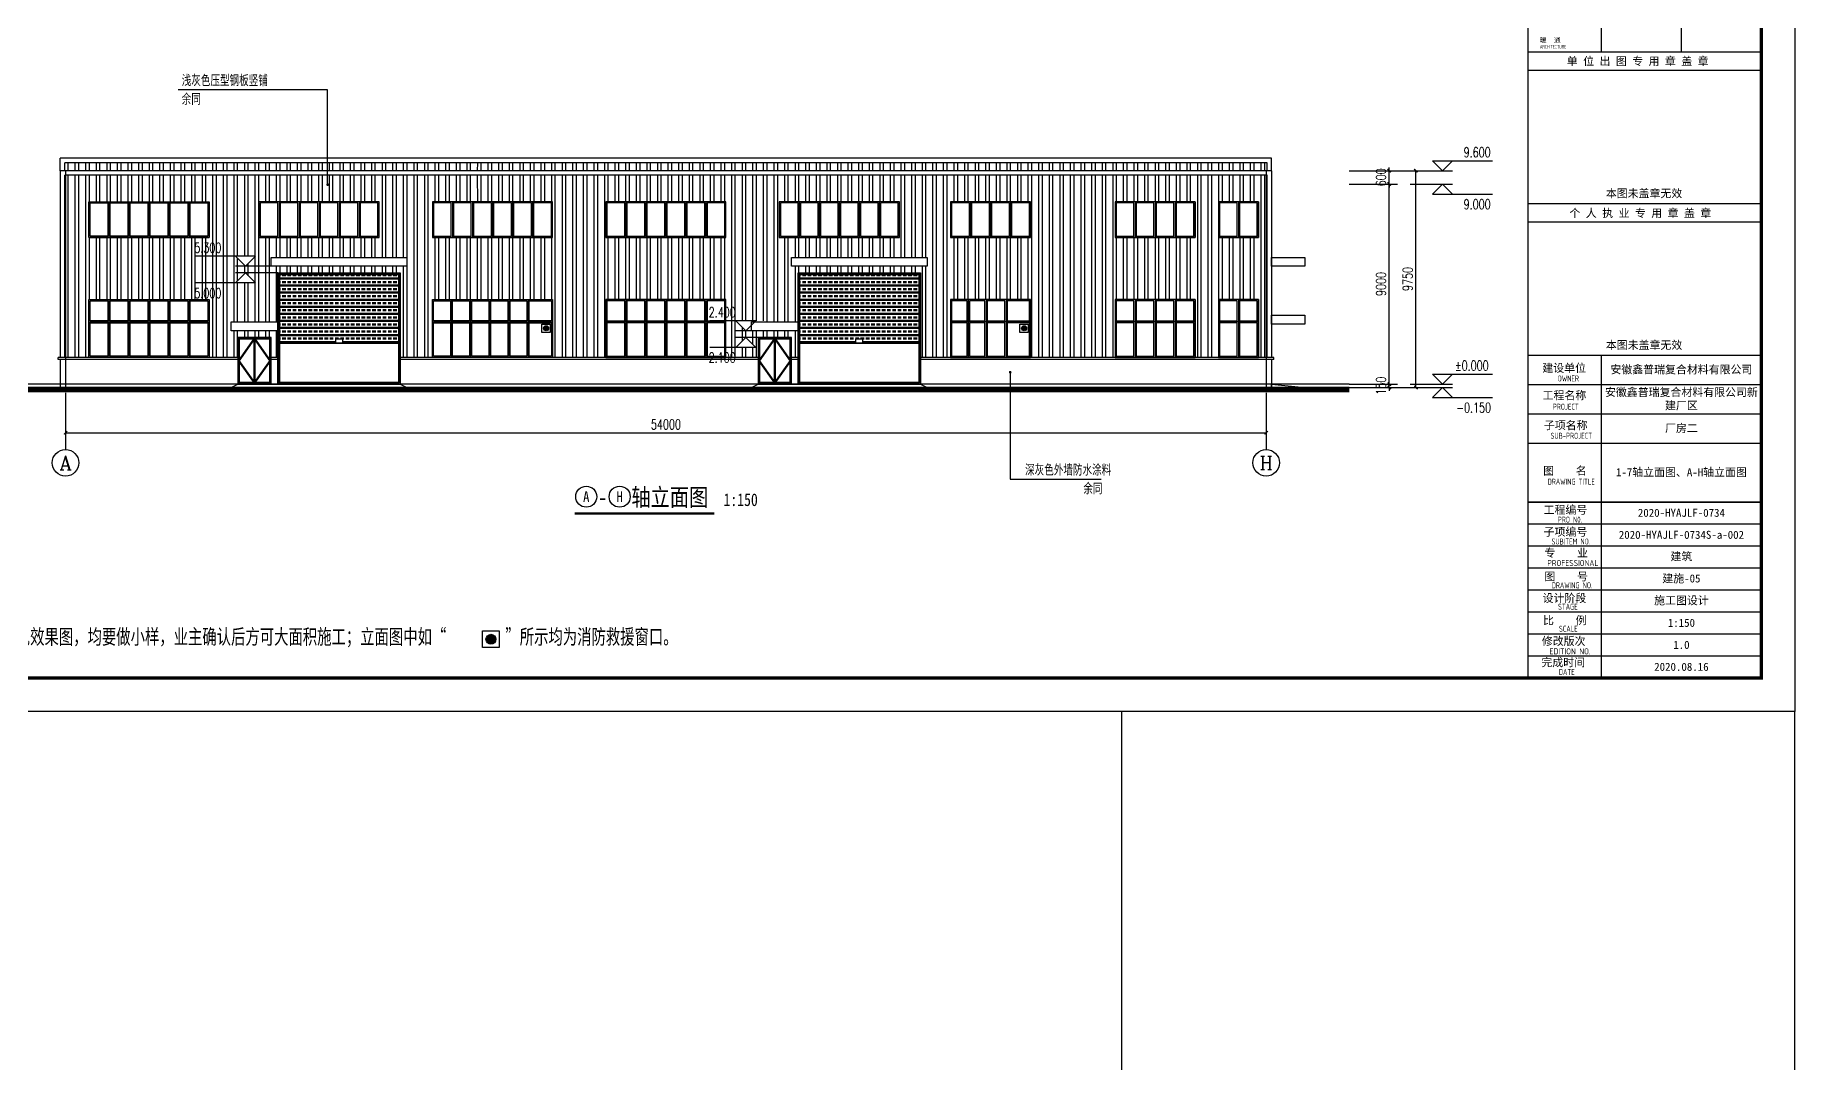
# Model space of a CAD drawing. Header units: millimetres. Extents: x 4455189 to 4808172, y 18512388 to 19204582.
# Drawn here: x 4707833 to 4786974, y 18627088 to 18673321 of the extents above; entities that cross this region are included whole.
import ezdxf
from ezdxf.enums import TextEntityAlignment as Align

# ---------------------------------------------------------------- set-up
doc = ezdxf.new("R2010")
doc.units = ezdxf.units.MM
doc.header["$LTSCALE"] = 1000
doc.header["$MEASUREMENT"] = 0
doc.layers.get('Defpoints').update_dxf_attribs({"color": 1})
doc.layers.add('0 - 已设计道路边线', color=150, linetype='Continuous', lineweight=50)
for name, color, linetype in [('0 - 立面线', 7, 'Continuous'), ('0 - 转弯半径', 10, 'Continuous'), ('AXIS_TEXT', 7, 'Continuous'), ('AXIS_外部', 171, 'Continuous'), ('DIM_LEAD', 145, 'Continuous'), ('DIM_SYMB', 165, 'Continuous'), ('PUB_DIM', 161, 'Continuous'), ('PUB_TEXT', 7, 'Continuous'), ('PUB_TITLE', 4, 'Continuous'), ('TK', 4, 'Continuous'), ('WINDOW', 140, 'Continuous'), ('校对', 1, 'Continuous')]:
    doc.layers.add(name, color=color, linetype=linetype)
doc.styles.add('_TCH_AXIS', font='COMPLEX', dxfattribs={"bigfont": 'GBCBIG'})
doc.styles.add('_TCH_DIM', font='SIMPLEX', dxfattribs={"bigfont": 'GBCBIG'})
doc.styles.add('_TCH_DIM_T3', font='SIMPLEX', dxfattribs={"width": 0.705882, "bigfont": 'GBCBIG'})
doc.styles.add('COMPLEX', font='COMPLEX')
doc.styles.add('HT', font='simhei.ttf', dxfattribs={"width": 0.7})
doc.styles.add('TSSD_REIN', font='tssdeng.shx', dxfattribs={"width": 0.7, "bigfont": 'tssdchn.shx'})
doc.styles.add('YAYA', font='', dxfattribs={"width": 0.8, "height": 1})
doc.styles.add('图签宋体', font='', dxfattribs={"height": 300})
doc.styles.get('YAYA').set_extended_font_data('SimSun')
doc.styles.get('图签宋体').set_extended_font_data('NSimSun')
doc.dimstyles.new('_TCH_ARCH&&150', dxfattribs={"dimtxt": 446.25, "dimasz": 150, "dimexe": 375, "dimexo": 450, "dimgap": 150, "dimtad": 1, "dimdec": 0, "dimzin": 0, "dimdsep": 46, "dimtxsty": '_TCH_DIM_T3', "dimblk": 'ARCHTICK', "dimcen": 0.09, "dimclrt": 7, "dimazin": 2, "dimtfac": 1, "dimtdec": 0, "dimtix": 1, "dimtmove": 2, "dimatfit": 3, "dimfxl": 0, "dimtolj": 1, "dimtzin": 0, "dimarcsym": 0})
pattern_1 = [(90, (0, 0), (-476.25, 3e-14), []), (90, (158.75, 158.75), (-476.25, 3e-14), [])]

# ---------------------------------------------------------------- blocks, each defined once
blk = doc.blocks.new('A$C474D48D3')
h = blk.add_hatch(color=1)
edge = h.paths.add_edge_path()
edge.add_arc((-125, -125), 75, 0, 360)
blk.add_lwpolyline([(-250, 0), (0, 0), (0, -250), (-250, -250)], close=True)
blk.add_circle((-125, -125), 75)
blk = doc.blocks.new('GeYuanFrame_02684325', base_point=(18.76, 4.34))
at = {"layer": 'PUB_TITLE'}
for points in [[(554.76, 202.14), (554.76, 229.64)], [(578.76, 202.14), (578.76, 229.64)], [(554.76, 14.34), (554.76, 111.14)]]:
    blk.add_lwpolyline(points, dxfattribs=at)
at = {"layer": 'TK'}
for p, q in [((532.76, 102.34), (602.76, 102.34)), ((532.76, 93.54), (602.76, 93.54)), ((532.76, 84.74), (554.76, 84.74)), ((532.76, 84.74), (602.76, 84.74)), ((532.76, 67.18), (602.76, 67.18)), ((532.76, 67.14), (602.76, 67.14)), ((532.76, 60.58), (602.76, 60.58)), ((532.76, 53.98), (602.76, 53.98)), ((532.76, 47.38), (602.76, 47.38)), ((532.76, 40.78), (602.76, 40.78)), ((532.76, 34.18), (602.76, 34.18)), ((532.76, 27.58), (602.76, 27.58)), ((532.76, 20.98), (602.76, 20.98)), ((532.76, 14.34), (602.76, 14.34))]:
    blk.add_line(p, q, dxfattribs=at)
for points in [[(18.76, 424.34), (612.76, 424.34), (612.76, 4.34), (18.76, 4.34), (18.76, 424.34)], [(532.76, 202.14), (602.76, 202.14)], [(532.76, 196.64), (602.76, 196.64)], [(532.76, 151.14), (602.76, 151.14)]]:
    blk.add_lwpolyline(points, dxfattribs=at)
at = {"layer": 'TK', "const_width": 1}
blk.add_lwpolyline([(602.76, 414.34), (43.76, 414.34), (43.76, 14.34), (602.76, 14.34)], close=True, dxfattribs=at)
at = {"layer": 'TK'}
for points, const_width in [([(532.76, 414.34), (532.76, 14.34)], 0.4), ([(532.76, 202.14), (602.76, 202.14)], 0.35), ([(532.76, 156.64), (602.76, 156.64)], 0.35), ([(532.76, 111.14), (602.76, 111.14)], 0.35), ([(532.76, 67.18), (602.76, 67.18)], 0.35)]:
    blk.add_lwpolyline(points, dxfattribs=dict(at, const_width=const_width))
at = {"layer": 'TK', "style": '图签宋体'}
for s, height, p in [('暖  通', 1.44, (536.28, 204.92)), ('单 位 出 图 专 用 章 盖 章', 2.4, (544.39, 198.16)), ('本图未盖章无效', 2.4, (556.1, 158.51)), ('个 人 执 业 专 用 章 盖 章', 2.4, (545.19, 152.58)), ('本图未盖章无效', 2.4, (556.1, 113.01)), ('建设单位', 2.4, (537.06, 106.14)), ('工程名称', 2.4, (537.14, 97.93)), ('子项名称', 2.4, (537.52, 88.95)), ('图    名', 2.4, (537.3, 75.3)), ('工程编号', 2.4, (537.44, 63.58)), ('子项编号', 2.4, (537.44, 57)), ('专    业', 2.4, (537.68, 50.69)), ('图    号', 2.4, (537.69, 43.58)), ('设计阶段', 2.4, (537.12, 37.12)), ('比    例', 2.4, (537.26, 30.44)), ('修改版次', 2.4, (536.91, 24.22)), ('完成时间', 2.4, (536.79, 17.83))]:
    blk.add_text(s, height=height, dxfattribs=at).set_placement(p)
at = {"layer": 'TK', "style": 'TSSD_REIN'}
for s, height, width, p in [('ARCHITECTURE', 1.08, 0.7, (536.32, 203.15)), ('OWNER', 1.8, 0.7, (541.65, 103.29)), ('PROJECT', 1.8, 0.7, (540.19, 94.83)), ('SUB-PROJECT', 1.8, 0.7, (539.53, 86.11)), ('DRAWING TITLE', 1.8, 0.7, (538.64, 72.34)), ('PRO N0.', 1.8, 0.7, (541.68, 60.96)), ('SUBITEM NO.', 1.8, 0.7, (539.82, 54.39)), ('PROFESSIONAL', 1.8, 0.8, (538.55, 47.95)), ('DRAWING NO.', 1.8, 0.7, (539.86, 41.26)), ('STAGE', 1.8, 0.7, (541.76, 34.84)), ('SCALE', 1.8, 0.7, (542.05, 28.23)), ('EDITION NO.', 1.8, 0.8, (539.2, 21.45)), ('DATE', 1.8, 0.7, (542, 15.26))]:
    blk.add_text(s, height=height, dxfattribs=dict(at, width=width)).set_placement(p)
at = {"layer": 'TK', "char_height": 2.4, "width": 48, "attachment_point": 5, "style": '图签宋体'}
for s, insert in [('安徽鑫普瑞复合材料有限公司', (578.76, 106.74)), ('安徽鑫普瑞复合材料有限公司新建厂区', (578.76, 97.94)), ('厂房二', (578.76, 89.14)), ('1-7轴立面图、A-H轴立面图', (578.76, 75.94)), ('2020-HYAJLF-0734', (578.76, 63.88)), ('2020-HYAJLF-0734S-a-002', (578.76, 57.28)), ('建筑', (578.76, 50.68)), ('建施-05', (578.76, 44.08)), ('施工图设计', (578.76, 37.48)), ('1:150', (578.76, 30.88)), ('1.0', (578.76, 24.28)), ('2020.08.16', (578.76, 17.69))]:
    blk.add_mtext(s, dxfattribs=dict(at, insert=insert))
blk = doc.blocks.new('_ArchTick')
at = {"color": 0, "linetype": 'ByBlock', "const_width": 0.4}
blk.add_lwpolyline([(-0.5, -0.5), (0.5, 0.5)], dxfattribs=at)
blk = doc.blocks.new('*D322')
at = {"layer": 'AXIS_外部', "color": 0, "lineweight": -2}
for p, q in [((4709199, 18657074), (4709199, 18655059)), ((4763199, 18657074), (4763199, 18655059)), ((4709199, 18655434), (4763199, 18655434))]:
    blk.add_line(p, q, dxfattribs=at)
at = {"layer": 'Defpoints', "color": 0}
for p in [(4709199, 18657524), (4763199, 18657524), (4763199, 18655434)]:
    blk.add_point(p, dxfattribs=at)
at = {"layer": 'AXIS_外部', "color": 0, "lineweight": -2, "xscale": 150, "yscale": 150, "zscale": 150, "rotation": 180}
blk.add_blockref('_ArchTick', (4709199, 18655434), dxfattribs=at)
at = {"layer": 'AXIS_外部', "color": 0, "lineweight": -2, "xscale": 150, "yscale": 150, "zscale": 150}
blk.add_blockref('_ArchTick', (4763199, 18655434), dxfattribs=at)
at = {"layer": 'AXIS_外部', "color": 7, "insert": (4736199, 18655807), "char_height": 446.2, "attachment_point": 5, "style": '_TCH_DIM_T3'}
blk.add_mtext('\\A1;54000', dxfattribs=at)
blk = doc.blocks.new('*D323')
at = {"layer": 'Defpoints', "color": 0}
for p in [(4766485, 18667224), (4769934, 18667224), (4766485, 18657474)]:
    blk.add_point(p, dxfattribs=at)
at = {"layer": 'PUB_DIM', "color": 0, "lineweight": -2}
for p, q in [((4766935, 18667224), (4770309, 18667224)), ((4769934, 18657474), (4769934, 18667224)), ((4766935, 18657474), (4770309, 18657474))]:
    blk.add_line(p, q, dxfattribs=at)
at = {"layer": 'PUB_DIM', "color": 0, "lineweight": -2, "xscale": 150, "yscale": 150, "zscale": 150}
for p, rotation in [((4769934, 18667224), 90), ((4769934, 18657474), 270)]:
    blk.add_blockref('_ArchTick', p, dxfattribs=dict(at, rotation=rotation))
at = {"layer": 'PUB_DIM', "color": 7, "insert": (4769561, 18662349), "char_height": 446.2, "attachment_point": 5, "rotation": 90, "style": '_TCH_DIM_T3'}
blk.add_mtext('\\A1;9750', dxfattribs=at)
blk = doc.blocks.new('*D324')
at = {"layer": 'Defpoints', "color": 0}
for p in [(4766485, 18657624), (4768734, 18657624), (4766485, 18657474)]:
    blk.add_point(p, dxfattribs=at)
at = {"layer": 'PUB_DIM', "color": 0, "lineweight": -2}
for p, q in [((4766935, 18657624), (4769109, 18657624)), ((4768734, 18657624), (4768734, 18657774)), ((4768734, 18657474), (4768734, 18657624)), ((4766935, 18657474), (4769109, 18657474)), ((4768734, 18657474), (4768734, 18657324))]:
    blk.add_line(p, q, dxfattribs=at)
at = {"layer": 'PUB_DIM', "color": 0, "lineweight": -2, "xscale": 150, "yscale": 150, "zscale": 150}
for p, rotation in [((4768734, 18657624), 270), ((4768734, 18657474), 90)]:
    blk.add_blockref('_ArchTick', p, dxfattribs=dict(at, rotation=rotation))
at = {"layer": 'PUB_DIM', "color": 7, "insert": (4768361, 18657549), "char_height": 446.2, "attachment_point": 5, "rotation": 90, "style": '_TCH_DIM_T3'}
blk.add_mtext('\\A1;150', dxfattribs=at)
blk = doc.blocks.new('*D325')
at = {"layer": 'Defpoints', "color": 0}
for p in [(4766485, 18666624), (4768734, 18666624), (4766485, 18657624)]:
    blk.add_point(p, dxfattribs=at)
at = {"layer": 'PUB_DIM', "color": 0, "lineweight": -2}
for p, q in [((4766935, 18666624), (4769109, 18666624)), ((4768734, 18657624), (4768734, 18666624)), ((4766935, 18657624), (4769109, 18657624))]:
    blk.add_line(p, q, dxfattribs=at)
at = {"layer": 'PUB_DIM', "color": 0, "lineweight": -2, "xscale": 150, "yscale": 150, "zscale": 150}
for p, rotation in [((4768734, 18666624), 90), ((4768734, 18657624), 270)]:
    blk.add_blockref('_ArchTick', p, dxfattribs=dict(at, rotation=rotation))
at = {"layer": 'PUB_DIM', "color": 7, "insert": (4768361, 18662124), "char_height": 446.2, "attachment_point": 5, "rotation": 90, "style": '_TCH_DIM_T3'}
blk.add_mtext('\\A1;9000', dxfattribs=at)
blk = doc.blocks.new('*D326')
at = {"layer": 'Defpoints', "color": 0}
for p in [(4766485, 18667224), (4768734, 18667224), (4766485, 18666624)]:
    blk.add_point(p, dxfattribs=at)
at = {"layer": 'PUB_DIM', "color": 0, "lineweight": -2}
for p, q in [((4766935, 18667224), (4769109, 18667224)), ((4768734, 18667224), (4768734, 18667374)), ((4768734, 18666624), (4768734, 18667224)), ((4766935, 18666624), (4769109, 18666624)), ((4768734, 18666624), (4768734, 18666474))]:
    blk.add_line(p, q, dxfattribs=at)
at = {"layer": 'PUB_DIM', "color": 0, "lineweight": -2, "xscale": 150, "yscale": 150, "zscale": 150}
for p, rotation in [((4768734, 18667224), 270), ((4768734, 18666624), 90)]:
    blk.add_blockref('_ArchTick', p, dxfattribs=dict(at, rotation=rotation))
at = {"layer": 'PUB_DIM', "color": 7, "insert": (4768361, 18666924), "char_height": 446.2, "attachment_point": 5, "rotation": 90, "style": '_TCH_DIM_T3'}
blk.add_mtext('\\A1;600', dxfattribs=at)
blk = doc.blocks.new('_AXISO')
blk.add_circle((0, 0), 0.5)
at = {"layer": 'AXIS_TEXT', "style": 'COMPLEX', "width": 1.041667}
blk.add_attdef('A', text='', height=0.56, dxfattribs=at).set_placement((-0.25, -0.28), (0.25, -0.28), align=Align.FIT)

msp = doc.modelspace()

# ---------------------------------------------------------------- hatches: boundary and pattern name
at = {"layer": '0 - 已设计道路边线', "ltscale": 0.01}
h = msp.add_hatch(dxfattribs=at)
h.set_pattern_fill('ANSI33,_O', color=256, scale=100, angle=135)
h.set_pattern_definition([(7e-15, (4959287.22, 3608109.2), (3e-14, -317.5), []), (7e-15, (4959445.97, 3608267.95), (3e-14, -317.5), [158.75, -79.375])])
h.paths.add_polyline_path([(4721649.1, 18659661.4), (4721349.1, 18659661.4), (4721349.1, 18659461.4), (4721649.1, 18659461.4)], flags=16)
h.paths.add_polyline_path([(4724199.1, 18662573.9), (4718799.1, 18662573.9), (4718799.1, 18659423.9), (4724199.1, 18659423.9)])
h = msp.add_hatch(dxfattribs=at)
h.set_pattern_fill('ANSI33,_O', color=256, scale=100, angle=135)
h.set_pattern_definition([(7e-15, (4982687.22, 3608109.2), (3e-14, -317.5), []), (7e-15, (4982845.97, 3608267.95), (3e-14, -317.5), [158.75, -79.375])])
h.paths.add_polyline_path([(4745049.1, 18659661.4), (4744749.1, 18659661.4), (4744749.1, 18659461.4), (4745049.1, 18659461.4)], flags=16)
h.paths.add_polyline_path([(4747599.1, 18662573.9), (4742199.1, 18662573.9), (4742199.1, 18659423.9), (4747599.1, 18659423.9)])
at = {"layer": '校对'}
h = msp.add_hatch(dxfattribs=at)
h.set_pattern_fill('ANSI32', color=251, scale=100, angle=45, style=0)
h.set_pattern_definition([(90, (0, 1000), (-476.25, 3e-14), []), (90, (158.75, 1158.75), (-476.25, 3e-14), [])])
h.paths.add_polyline_path([(4763239.1, 18667582.5), (4709159.1, 18667582.5), (4709159.1, 18667223.9), (4763239.1, 18667223.9)])
h = msp.add_hatch(dxfattribs=at)
h.set_pattern_fill('ANSI32', color=251, scale=100, angle=45, style=0)
h.set_pattern_definition(pattern_1)
h.paths.add_polyline_path([(4763199.1, 18667023.9), (4720986.7, 18667023.9), (4720986.7, 18666624.4, -1), (4720986.7, 18666564.4, -1), (4720986.7, 18666624.4), (4720986.7, 18667023.9), (4709199.1, 18667023.9), (4709199.1, 18658823.9), (4710251.1, 18658823.9), (4710251.1, 18661423.9), (4715651.1, 18661423.9), (4715651.1, 18658823.9), (4716949.1, 18658823.9), (4716949.1, 18659723.9), (4718449.1, 18659723.9), (4718449.1, 18658823.9), (4718749.1, 18658823.9), (4718749.1, 18660023.9), (4716649.1, 18660023.9), (4716649.1, 18660423.9), (4718749.1, 18660423.9), (4718749.1, 18662623.9), (4717287.7, 18662623.9), (4717737.7, 18662173.9), (4716837.7, 18662173.9), (4717287.7, 18662623.9), (4718749.1, 18662623.9), (4724249.1, 18662623.9), (4724249.1, 18658823.9), (4725699.1, 18658823.9), (4725699.1, 18661423.9), (4731099.1, 18661423.9), (4731099.1, 18658823.9), (4733499.1, 18658823.9), (4733499.1, 18661423.9), (4738899.1, 18661423.9), (4738899.1, 18660473.9), (4740241.3, 18660473.9), (4742149.1, 18660423.9), (4742149.1, 18662623.9), (4747649.1, 18662623.9), (4747649.1, 18658823.9), (4748999.1, 18658823.9), (4748999.1, 18661423.9), (4752599.1, 18661423.9), (4752599.1, 18658823.9), (4756399.1, 18658823.9), (4756399.1, 18661423.9), (4759999.1, 18661423.9), (4759999.1, 18658823.9), (4761049.1, 18658823.9), (4761049.1, 18661423.9), (4762849.1, 18661423.9), (4762849.1, 18658823.9), (4763199.1, 18658823.9)])
h.paths.add_polyline_path([(4756399.1, 18664223.9), (4756399.1, 18665823.9), (4759999.1, 18665823.9), (4759999.1, 18664223.9)], flags=16)
h.paths.add_polyline_path([(4752599.1, 18664223.9), (4748999.1, 18664223.9), (4748999.1, 18665823.9), (4752599.1, 18665823.9)], flags=16)
h.paths.add_polyline_path([(4761049.1, 18664223.9), (4761049.1, 18665823.9), (4762849.1, 18665823.9), (4762849.1, 18664223.9)], flags=16)
h.paths.add_polyline_path([(4747949.1, 18662923.9), (4741849.1, 18662923.9), (4741849.1, 18663323.9), (4747949.1, 18663323.9)], flags=16)
h.paths.add_polyline_path([(4746699.1, 18664223.9), (4741299.1, 18664223.9), (4741299.1, 18665823.9), (4746699.1, 18665823.9)], flags=16)
h.paths.add_polyline_path([(4738899.1, 18664223.9), (4733499.1, 18664223.9), (4733499.1, 18665823.9), (4738899.1, 18665823.9)], flags=16)
h.paths.add_polyline_path([(4731099.1, 18664223.9), (4725699.1, 18664223.9), (4725699.1, 18665823.9), (4731099.1, 18665823.9)], flags=16)
h.paths.add_polyline_path([(4724549.1, 18662923.9), (4718449.1, 18662923.9), (4717287.7, 18662923.9), (4716837.7, 18663373.9), (4717737.7, 18663373.9), (4717287.7, 18662923.9), (4718449.1, 18662923.9), (4718449.1, 18663323.9), (4724549.1, 18663323.9)], flags=16)
h.paths.add_polyline_path([(4723299.1, 18664223.9), (4717899.1, 18664223.9), (4717899.1, 18665823.9), (4723299.1, 18665823.9)], flags=16)
h.paths.add_polyline_path([(4715651.1, 18664223.9), (4710251.1, 18664223.9), (4710251.1, 18665823.9), (4715651.1, 18665823.9)], flags=16)
h.paths.add_polyline_path([(4714881.2, 18661379.9), (4716364.3, 18661379.9), (4716364.3, 18662049.2), (4714881.2, 18662049.2)], flags=25)
h.paths.add_polyline_path([(4714881.2, 18663419.9), (4716364.3, 18663419.9), (4716364.3, 18664089.2), (4714881.2, 18664089.2)], flags=24)
h.paths.add_polyline_path([(4738016.5, 18660519.9), (4739499.6, 18660519.9), (4739499.6, 18661189.2), (4738016.5, 18661189.2)], flags=25)
h = msp.add_hatch(dxfattribs=at)
h.set_pattern_fill('ANSI32', color=251, scale=100, angle=45, style=0)
h.set_pattern_definition(pattern_1)
h.paths.add_polyline_path([(4738899.1, 18660473.9), (4739341.3, 18660473.9), (4739791.3, 18660023.9), (4742149.1, 18660023.9), (4742149.1, 18658823.9), (4741849.1, 18658823.9), (4741849.1, 18659723.9), (4739791.3, 18659723.9), (4739341.3, 18659273.9), (4738899.1, 18659273.9)])
h = msp.add_hatch(dxfattribs=at)
h.set_pattern_fill('ANSI32', color=251, scale=100, angle=45, style=0)
h.set_pattern_definition(pattern_1)
h.paths.add_polyline_path([(4740349.1, 18659723.9), (4739791.3, 18659723.9), (4740241.3, 18659273.9), (4738899.1, 18659273.9), (4738899.1, 18658823.9), (4740349.1, 18658823.9)])
h.paths.add_polyline_path([(4738016.5, 18658479.9), (4739439.6, 18658479.9), (4739439.6, 18659149.2), (4738016.5, 18659149.2)], flags=9)

# ---------------------------------------------------------------- linework, layer by layer
for p, q in [((4763439.1, 18667782.5), (4708959.1, 18667782.5)), ((4763439.1, 18667223.9), (4708959.1, 18667223.9)), ((4708959.1, 18667223.9), (4708959.1, 18658823.9)), ((4763239.1, 18667582.5), (4709159.1, 18667582.5)), ((4763239.1, 18667223.9), (4763239.1, 18667582.5)), ((4763439.1, 18667223.9), (4763439.1, 18667782.5)), ((4763439.1, 18667223.9), (4763439.1, 18658823.9)), ((4708959.1, 18658723.9), (4708959.1, 18657473.9)), ((4763439.1, 18658723.9), (4763439.1, 18657473.9))]:
    msp.add_line(p, q)
for points in [[(4763439.1, 18662923.9), (4763439.1, 18663323.9), (4764939.1, 18663323.9), (4764939.1, 18662923.9)], [(4763439.1, 18660323.9), (4763439.1, 18660723.9), (4764939.1, 18660723.9), (4764939.1, 18660323.9)], [(4764939.1, 18657473.9), (4763439.1, 18657473.9), (4763439.1, 18657623.9)]]:
    msp.add_lwpolyline(points, close=True)
at = {"layer": '0 - 已设计道路边线', "ltscale": 0.01}
for p, q in [((4717699.1, 18659673.9), (4717699.1, 18657673.9)), ((4741099.1, 18659673.9), (4741099.1, 18657673.9))]:
    msp.add_line(p, q, dxfattribs=at)
for points in [[(4724199.1, 18657673.9), (4718799.1, 18657673.9), (4718799.1, 18662573.9), (4724199.1, 18662573.9)], [(4747599.1, 18657673.9), (4742199.1, 18657673.9), (4742199.1, 18662573.9), (4747599.1, 18662573.9)], [(4718399.1, 18659673.9), (4716999.1, 18659673.9), (4716999.1, 18657673.9), (4718399.1, 18657673.9)], [(4717699.1, 18659673.9), (4718399.1, 18658673.9), (4717699.1, 18657673.9), (4716999.1, 18658673.9)], [(4741799.1, 18659673.9), (4740399.1, 18659673.9), (4740399.1, 18657673.9), (4741799.1, 18657673.9)], [(4741099.1, 18659673.9), (4741799.1, 18658673.9), (4741099.1, 18657673.9), (4740399.1, 18658673.9)]]:
    msp.add_lwpolyline(points, close=True, dxfattribs=at)
at = {"layer": '0 - 立面线'}
for p, q in [((4708959.1, 18667223.9), (4708959.1, 18667782.5)), ((4709159.1, 18667223.9), (4709159.1, 18667582.5)), ((4763239.1, 18667023.9), (4709159.1, 18667023.9)), ((4709159.1, 18658823.9), (4709159.1, 18667023.9)), ((4763239.1, 18658823.9), (4763239.1, 18667023.9)), ((4711151.1, 18665823.9), (4711151.1, 18664223.9)), ((4712051.1, 18665823.9), (4712051.1, 18664223.9)), ((4712951.1, 18665823.9), (4712951.1, 18664223.9)), ((4713851.1, 18665823.9), (4713851.1, 18664223.9)), ((4714751.1, 18665823.9), (4714751.1, 18664223.9)), ((4718799.1, 18665823.9), (4718799.1, 18664223.9)), ((4719699.1, 18665823.9), (4719699.1, 18664223.9)), ((4720599.1, 18665823.9), (4720599.1, 18664223.9)), ((4721499.1, 18665823.9), (4721499.1, 18664223.9)), ((4722399.1, 18665823.9), (4722399.1, 18664223.9)), ((4726599.1, 18665823.9), (4726599.1, 18664223.9)), ((4727499.1, 18665823.9), (4727499.1, 18664223.9)), ((4728399.1, 18665823.9), (4728399.1, 18664223.9)), ((4729299.1, 18665823.9), (4729299.1, 18664223.9)), ((4730199.1, 18665823.9), (4730199.1, 18664223.9)), ((4734399.1, 18665823.9), (4734399.1, 18664223.9)), ((4735299.1, 18665823.9), (4735299.1, 18664223.9)), ((4736199.1, 18665823.9), (4736199.1, 18664223.9)), ((4737099.1, 18665823.9), (4737099.1, 18664223.9)), ((4737999.1, 18665823.9), (4737999.1, 18664223.9)), ((4742199.1, 18665823.9), (4742199.1, 18664223.9)), ((4743099.1, 18665823.9), (4743099.1, 18664223.9)), ((4743999.1, 18665823.9), (4743999.1, 18664223.9)), ((4744899.1, 18665823.9), (4744899.1, 18664223.9)), ((4745799.1, 18665823.9), (4745799.1, 18664223.9)), ((4749899.1, 18665823.9), (4749899.1, 18664223.9)), ((4750799.1, 18665823.9), (4750799.1, 18664223.9)), ((4751699.1, 18665823.9), (4751699.1, 18664223.9)), ((4752599.1, 18665823.9), (4752599.1, 18664223.9)), ((4757299.1, 18665823.9), (4757299.1, 18664223.9)), ((4758199.1, 18665823.9), (4758199.1, 18664223.9)), ((4759099.1, 18665823.9), (4759099.1, 18664223.9)), ((4759999.1, 18665823.9), (4759999.1, 18664223.9)), ((4761949.1, 18665823.9), (4761949.1, 18664223.9)), ((4762849.1, 18665823.9), (4762849.1, 18664223.9)), ((4710251.1, 18664223.9), (4715651.1, 18664223.9)), ((4723299.1, 18664223.9), (4717899.1, 18664223.9)), ((4731099.1, 18664223.9), (4725699.1, 18664223.9)), ((4738899.1, 18664223.9), (4733499.1, 18664223.9)), ((4746699.1, 18664223.9), (4741299.1, 18664223.9)), ((4752599.1, 18664223.9), (4748999.1, 18664223.9)), ((4759999.1, 18664223.9), (4756399.1, 18664223.9)), ((4762849.1, 18664223.9), (4761049.1, 18664223.9)), ((4711151.1, 18661423.9), (4711151.1, 18658823.9)), ((4712051.1, 18661423.9), (4712051.1, 18658823.9)), ((4712951.1, 18661423.9), (4712951.1, 18658823.9)), ((4713851.1, 18661423.9), (4713851.1, 18658823.9)), ((4714751.1, 18661423.9), (4714751.1, 18658823.9)), ((4726559.1, 18661423.9), (4726559.1, 18658823.9)), ((4727419.1, 18661423.9), (4727419.1, 18658823.9)), ((4728279.1, 18661423.9), (4728279.1, 18658823.9)), ((4729139.1, 18661423.9), (4729139.1, 18658823.9)), ((4729999.1, 18661423.9), (4729999.1, 18658823.9)), ((4734399.1, 18661423.9), (4734399.1, 18658823.9)), ((4735299.1, 18661423.9), (4735299.1, 18658823.9)), ((4736199.1, 18661423.9), (4736199.1, 18658823.9)), ((4737099.1, 18661423.9), (4737099.1, 18658823.9)), ((4737999.1, 18661423.9), (4737999.1, 18658823.9)), ((4749799.1, 18661423.9), (4749799.1, 18658823.9)), ((4750599.1, 18661423.9), (4750599.1, 18658823.9)), ((4751499.1, 18661423.9), (4751499.1, 18658823.9)), ((4752599.1, 18661423.9), (4752599.1, 18658823.9)), ((4757299.1, 18661423.9), (4757299.1, 18658823.9)), ((4758199.1, 18661423.9), (4758199.1, 18658823.9)), ((4759099.1, 18661423.9), (4759099.1, 18658823.9)), ((4759999.1, 18661423.9), (4759999.1, 18658823.9)), ((4761949.1, 18661423.9), (4761949.1, 18658823.9)), ((4762849.1, 18661423.9), (4762849.1, 18658823.9)), ((4710251.1, 18660423.9), (4715651.1, 18660423.9)), ((4725699.1, 18660423.9), (4731099.1, 18660423.9)), ((4738899.1, 18660423.9), (4733499.1, 18660423.9)), ((4752599.1, 18660423.9), (4748999.1, 18660423.9)), ((4759999.1, 18660423.9), (4756399.1, 18660423.9)), ((4762849.1, 18660423.9), (4761049.1, 18660423.9)), ((4716949.1, 18658823.9), (4708859.1, 18658823.9)), ((4708859.1, 18658723.9), (4708859.1, 18658823.9)), ((4716949.1, 18658723.9), (4708859.1, 18658723.9)), ((4718749.1, 18658823.9), (4718449.1, 18658823.9)), ((4718749.1, 18658723.9), (4718449.1, 18658723.9)), ((4740349.1, 18658823.9), (4724249.1, 18658823.9)), ((4740349.1, 18658723.9), (4724249.1, 18658723.9)), ((4742149.1, 18658823.9), (4741849.1, 18658823.9)), ((4742149.1, 18658823.9), (4741849.1, 18658823.9)), ((4742149.1, 18658723.9), (4741849.1, 18658723.9)), ((4742149.1, 18658723.9), (4741849.1, 18658723.9)), ((4763539.1, 18658823.9), (4747649.1, 18658823.9)), ((4763539.1, 18658723.9), (4747649.1, 18658723.9)), ((4763539.1, 18658723.9), (4763539.1, 18658823.9)), ((4766935, 18657473.9), (4705513.4, 18657473.9)), ((4766935, 18657273.9), (4705513.4, 18657273.9))]:
    msp.add_line(p, q, dxfattribs=at)
for points in [[(4710251.1, 18665823.9), (4715651.1, 18665823.9), (4715651.1, 18664223.9), (4710251.1, 18664223.9)], [(4723299.1, 18665823.9), (4717899.1, 18665823.9), (4717899.1, 18664223.9), (4723299.1, 18664223.9)], [(4731099.1, 18665823.9), (4725699.1, 18665823.9), (4725699.1, 18664223.9), (4731099.1, 18664223.9)], [(4738899.1, 18665823.9), (4733499.1, 18665823.9), (4733499.1, 18664223.9), (4738899.1, 18664223.9)], [(4746699.1, 18665823.9), (4741299.1, 18665823.9), (4741299.1, 18664223.9), (4746699.1, 18664223.9)], [(4752599.1, 18665823.9), (4748999.1, 18665823.9), (4748999.1, 18664223.9), (4752599.1, 18664223.9)], [(4759999.1, 18665823.9), (4756399.1, 18665823.9), (4756399.1, 18664223.9), (4759999.1, 18664223.9)], [(4762849.1, 18665823.9), (4761049.1, 18665823.9), (4761049.1, 18664223.9), (4762849.1, 18664223.9)], [(4724549.1, 18663323.9), (4724549.1, 18662923.9), (4718449.1, 18662923.9), (4718449.1, 18663323.9)], [(4747949.1, 18663323.9), (4747949.1, 18662923.9), (4741849.1, 18662923.9), (4741849.1, 18663323.9)], [(4710251.1, 18661423.9), (4715651.1, 18661423.9), (4715651.1, 18658823.9), (4710251.1, 18658823.9)], [(4725699.1, 18661423.9), (4731099.1, 18661423.9), (4731099.1, 18658823.9), (4725699.1, 18658823.9)], [(4738899.1, 18661423.9), (4733499.1, 18661423.9), (4733499.1, 18658823.9), (4738899.1, 18658823.9)], [(4752599.1, 18661423.9), (4748999.1, 18661423.9), (4748999.1, 18658823.9), (4752599.1, 18658823.9)], [(4759999.1, 18661423.9), (4756399.1, 18661423.9), (4756399.1, 18658823.9), (4759999.1, 18658823.9)], [(4762849.1, 18661423.9), (4761049.1, 18661423.9), (4761049.1, 18658823.9), (4762849.1, 18658823.9)], [(4718749.1, 18660423.9), (4718749.1, 18660023.9), (4716649.1, 18660023.9), (4716649.1, 18660423.9)], [(4742149.1, 18660423.9), (4742149.1, 18660023.9), (4740049.1, 18660023.9), (4740049.1, 18660423.9)]]:
    msp.add_lwpolyline(points, close=True, dxfattribs=at)
at = {"layer": '0 - 立面线', "const_width": 200}
msp.add_lwpolyline([(4766935, 18657373.9), (4705513.4, 18657373.9)], dxfattribs=at)
at = {"layer": '0 - 转弯半径', "color": 0}
for p, q in [((4718799.1, 18659461.4), (4724199.1, 18659461.4)), ((4742199.1, 18659461.4), (4747599.1, 18659461.4))]:
    msp.add_line(p, q, dxfattribs=at)
for points in [[(4724249.1, 18657623.9), (4718749.1, 18657623.9), (4718749.1, 18662623.9), (4724249.1, 18662623.9), (4724249.1, 18657623.9)], [(4747649.1, 18657623.9), (4742149.1, 18657623.9), (4742149.1, 18662623.9), (4747649.1, 18662623.9), (4747649.1, 18657623.9)]]:
    msp.add_lwpolyline(points, dxfattribs=at)
for points in [[(4718449.1, 18659723.9), (4716949.1, 18659723.9), (4716949.1, 18657623.9), (4718449.1, 18657623.9)], [(4721349.1, 18659661.4), (4721649.1, 18659661.4), (4721649.1, 18659461.4), (4721349.1, 18659461.4)], [(4741849.1, 18659723.9), (4740349.1, 18659723.9), (4740349.1, 18657623.9), (4741849.1, 18657623.9)], [(4744749.1, 18659661.4), (4745049.1, 18659661.4), (4745049.1, 18659461.4), (4744749.1, 18659461.4)], [(4724549.1, 18657473.9), (4716649.1, 18657473.9), (4716949.1, 18657623.9), (4724249.1, 18657623.9)], [(4747949.1, 18657473.9), (4740049.1, 18657473.9), (4740349.1, 18657623.9), (4747649.1, 18657623.9)]]:
    msp.add_lwpolyline(points, close=True, dxfattribs=at)
at = {"layer": 'AXIS_外部'}
for p, q in [((4709199.1, 18657232.8), (4709199.1, 18654682.8)), ((4763199.1, 18657232.8), (4763199.1, 18654682.8))]:
    msp.add_line(p, q, dxfattribs=at)
msp.add_lwpolyline([(4786974.2, 18642898.5), (4756687.8, 18642898.5), (4756687.8, 18619210.3), (4786974.2, 18619210.3)], close=True, dxfattribs=at)
at = {"layer": 'Defpoints'}
for p, q in [((4709199.1, 18667223.9), (4709199.1, 18657473.9)), ((4763199.1, 18667223.9), (4763199.1, 18657473.9)), ((4766935, 18657623.9), (4705513.4, 18657623.9))]:
    msp.add_line(p, q, dxfattribs=at)
at = {"layer": 'DIM_LEAD'}
for p, q in [((4720986.7, 18670869.2), (4714266.7, 18670869.2)), ((4720986.7, 18666594.4), (4720986.7, 18670869.2)), ((4720986.7, 18666594.4), (4720986.7, 18670869.2)), ((4751684.9, 18658155.5), (4751684.9, 18653349.1)), ((4751684.9, 18653349.1), (4755775.2, 18653349.1))]:
    msp.add_line(p, q, dxfattribs=at)
at = {"layer": 'DIM_LEAD', "const_width": 60}
for points in [[(4720986.7, 18666564.4, 1), (4720986.7, 18666624.4, 1)], [(4720986.7, 18666564.4, 1), (4720986.7, 18666624.4, 1)], [(4751684.9, 18658185.5, 1), (4751684.9, 18658125.5, 1)]]:
    msp.add_lwpolyline(points, format="xyb", close=True, dxfattribs=at)
at = {"layer": 'DIM_SYMB', "const_width": 105}
msp.add_lwpolyline([(4732092.3, 18651808.6), (4738371.9, 18651808.6)], dxfattribs=at)
at = {"layer": 'PUB_DIM'}
for p, q in [((4769673, 18667223.9), (4771584.4, 18667223.9)), ((4771134.4, 18667223.9), (4770684.4, 18667673.9)), ((4770684.4, 18667673.9), (4773384.4, 18667673.9)), ((4771134.4, 18667223.9), (4771584.4, 18667673.9)), ((4769673, 18666623.9), (4771584.4, 18666623.9)), ((4771134.4, 18666623.9), (4770684.4, 18666173.9)), ((4771134.4, 18666623.9), (4771584.4, 18666173.9)), ((4770684.4, 18666173.9), (4773384.4, 18666173.9)), ((4717737.7, 18663373.9), (4715037.7, 18663373.9)), ((4717287.7, 18662923.9), (4716837.7, 18663373.9)), ((4717287.7, 18662923.9), (4717737.7, 18663373.9)), ((4718749.1, 18662923.9), (4716837.7, 18662923.9)), ((4717287.7, 18662623.9), (4716837.7, 18662173.9)), ((4718749.1, 18662623.9), (4716837.7, 18662623.9)), ((4717287.7, 18662623.9), (4717737.7, 18662173.9)), ((4717737.7, 18662173.9), (4715037.7, 18662173.9)), ((4740241.3, 18660473.9), (4738173, 18660473.9)), ((4739791.3, 18660023.9), (4739341.3, 18660473.9)), ((4741252.6, 18660023.9), (4739341.3, 18660023.9)), ((4739791.3, 18660023.9), (4740241.3, 18660473.9)), ((4740241.3, 18659273.9), (4738173, 18659273.9)), ((4739791.3, 18659723.9), (4739341.3, 18659273.9)), ((4741252.6, 18659723.9), (4739341.3, 18659723.9)), ((4739791.3, 18659723.9), (4740241.3, 18659273.9)), ((4769673, 18657623.9), (4771584.4, 18657623.9)), ((4771134.4, 18657623.9), (4770684.4, 18658073.9)), ((4770684.4, 18658073.9), (4773384.4, 18658073.9)), ((4771134.4, 18657623.9), (4771584.4, 18658073.9)), ((4769673, 18657473.9), (4771584.4, 18657473.9)), ((4771134.4, 18657473.9), (4770684.4, 18657023.9)), ((4770684.4, 18657023.9), (4773384.4, 18657023.9)), ((4771134.4, 18657473.9), (4771584.4, 18657023.9))]:
    msp.add_line(p, q, dxfattribs=at)
at = {"layer": 'PUB_TEXT'}
for centre in [(4732617.3, 18652558.3), (4734121, 18652558.3)]:
    msp.add_circle(centre, 472.5, dxfattribs=at)
at = {"layer": 'WINDOW'}
for points in [[(4711101.1, 18664273.9), (4710301.1, 18664273.9), (4710301.1, 18665773.9), (4711101.1, 18665773.9)], [(4712001.1, 18664273.9), (4711201.1, 18664273.9), (4711201.1, 18665773.9), (4712001.1, 18665773.9)], [(4712901.1, 18664273.9), (4712101.1, 18664273.9), (4712101.1, 18665773.9), (4712901.1, 18665773.9)], [(4713801.1, 18664273.9), (4713001.1, 18664273.9), (4713001.1, 18665773.9), (4713801.1, 18665773.9)], [(4714701.1, 18664273.9), (4713901.1, 18664273.9), (4713901.1, 18665773.9), (4714701.1, 18665773.9)], [(4715601.1, 18664273.9), (4714801.1, 18664273.9), (4714801.1, 18665773.9), (4715601.1, 18665773.9)], [(4717949.1, 18664273.9), (4718749.1, 18664273.9), (4718749.1, 18665773.9), (4717949.1, 18665773.9)], [(4718849.1, 18664273.9), (4719649.1, 18664273.9), (4719649.1, 18665773.9), (4718849.1, 18665773.9)], [(4719749.1, 18664273.9), (4720549.1, 18664273.9), (4720549.1, 18665773.9), (4719749.1, 18665773.9)], [(4720649.1, 18664273.9), (4721449.1, 18664273.9), (4721449.1, 18665773.9), (4720649.1, 18665773.9)], [(4721549.1, 18664273.9), (4722349.1, 18664273.9), (4722349.1, 18665773.9), (4721549.1, 18665773.9)], [(4722449.1, 18664273.9), (4723249.1, 18664273.9), (4723249.1, 18665773.9), (4722449.1, 18665773.9)], [(4725749.1, 18664273.9), (4726549.1, 18664273.9), (4726549.1, 18665773.9), (4725749.1, 18665773.9)], [(4726649.1, 18664273.9), (4727449.1, 18664273.9), (4727449.1, 18665773.9), (4726649.1, 18665773.9)], [(4727549.1, 18664273.9), (4728349.1, 18664273.9), (4728349.1, 18665773.9), (4727549.1, 18665773.9)], [(4728449.1, 18664273.9), (4729249.1, 18664273.9), (4729249.1, 18665773.9), (4728449.1, 18665773.9)], [(4729349.1, 18664273.9), (4730149.1, 18664273.9), (4730149.1, 18665773.9), (4729349.1, 18665773.9)], [(4730249.1, 18664273.9), (4731049.1, 18664273.9), (4731049.1, 18665773.9), (4730249.1, 18665773.9)], [(4733549.1, 18664273.9), (4734349.1, 18664273.9), (4734349.1, 18665773.9), (4733549.1, 18665773.9)], [(4734449.1, 18664273.9), (4735249.1, 18664273.9), (4735249.1, 18665773.9), (4734449.1, 18665773.9)], [(4735349.1, 18664273.9), (4736149.1, 18664273.9), (4736149.1, 18665773.9), (4735349.1, 18665773.9)], [(4736249.1, 18664273.9), (4737049.1, 18664273.9), (4737049.1, 18665773.9), (4736249.1, 18665773.9)], [(4737149.1, 18664273.9), (4737949.1, 18664273.9), (4737949.1, 18665773.9), (4737149.1, 18665773.9)], [(4738049.1, 18664273.9), (4738849.1, 18664273.9), (4738849.1, 18665773.9), (4738049.1, 18665773.9)], [(4741349.1, 18664273.9), (4742149.1, 18664273.9), (4742149.1, 18665773.9), (4741349.1, 18665773.9)], [(4742249.1, 18664273.9), (4743049.1, 18664273.9), (4743049.1, 18665773.9), (4742249.1, 18665773.9)], [(4743149.1, 18664273.9), (4743949.1, 18664273.9), (4743949.1, 18665773.9), (4743149.1, 18665773.9)], [(4744049.1, 18664273.9), (4744849.1, 18664273.9), (4744849.1, 18665773.9), (4744049.1, 18665773.9)], [(4744949.1, 18664273.9), (4745749.1, 18664273.9), (4745749.1, 18665773.9), (4744949.1, 18665773.9)], [(4745849.1, 18664273.9), (4746649.1, 18664273.9), (4746649.1, 18665773.9), (4745849.1, 18665773.9)], [(4749049.1, 18664273.9), (4749849.1, 18664273.9), (4749849.1, 18665773.9), (4749049.1, 18665773.9)], [(4749949.1, 18664273.9), (4750749.1, 18664273.9), (4750749.1, 18665773.9), (4749949.1, 18665773.9)], [(4750849.1, 18664273.9), (4751649.1, 18664273.9), (4751649.1, 18665773.9), (4750849.1, 18665773.9)], [(4751749.1, 18664273.9), (4752549.1, 18664273.9), (4752549.1, 18665773.9), (4751749.1, 18665773.9)], [(4756449.1, 18664273.9), (4757249.1, 18664273.9), (4757249.1, 18665773.9), (4756449.1, 18665773.9)], [(4757349.1, 18664273.9), (4758149.1, 18664273.9), (4758149.1, 18665773.9), (4757349.1, 18665773.9)], [(4758249.1, 18664273.9), (4759049.1, 18664273.9), (4759049.1, 18665773.9), (4758249.1, 18665773.9)], [(4759149.1, 18664273.9), (4759949.1, 18664273.9), (4759949.1, 18665773.9), (4759149.1, 18665773.9)], [(4761099.1, 18664273.9), (4761899.1, 18664273.9), (4761899.1, 18665773.9), (4761099.1, 18665773.9)], [(4761999.1, 18664273.9), (4762799.1, 18664273.9), (4762799.1, 18665773.9), (4761999.1, 18665773.9)], [(4711101.1, 18660473.9), (4710301.1, 18660473.9), (4710301.1, 18661373.9), (4711101.1, 18661373.9)], [(4712001.1, 18660473.9), (4711201.1, 18660473.9), (4711201.1, 18661373.9), (4712001.1, 18661373.9)], [(4712901.1, 18660473.9), (4712101.1, 18660473.9), (4712101.1, 18661373.9), (4712901.1, 18661373.9)], [(4713801.1, 18660473.9), (4713001.1, 18660473.9), (4713001.1, 18661373.9), (4713801.1, 18661373.9)], [(4714701.1, 18660473.9), (4713901.1, 18660473.9), (4713901.1, 18661373.9), (4714701.1, 18661373.9)], [(4715601.1, 18660473.9), (4714801.1, 18660473.9), (4714801.1, 18661373.9), (4715601.1, 18661373.9)], [(4726509.1, 18660473.9), (4725749.1, 18660473.9), (4725749.1, 18661373.9), (4726509.1, 18661373.9)], [(4727369.1, 18660473.9), (4726609.1, 18660473.9), (4726609.1, 18661373.9), (4727369.1, 18661373.9)], [(4728229.1, 18660473.9), (4727469.1, 18660473.9), (4727469.1, 18661373.9), (4728229.1, 18661373.9)], [(4729089.1, 18660473.9), (4728329.1, 18660473.9), (4728329.1, 18661373.9), (4729089.1, 18661373.9)], [(4729949.1, 18660473.9), (4729189.1, 18660473.9), (4729189.1, 18661373.9), (4729949.1, 18661373.9)], [(4731049.1, 18660473.9), (4730049.1, 18660473.9), (4730049.1, 18661373.9), (4731049.1, 18661373.9)], [(4733549.1, 18660473.9), (4734349.1, 18660473.9), (4734349.1, 18661373.9), (4733549.1, 18661373.9)], [(4734449.1, 18660473.9), (4735249.1, 18660473.9), (4735249.1, 18661373.9), (4734449.1, 18661373.9)], [(4735349.1, 18660473.9), (4736149.1, 18660473.9), (4736149.1, 18661373.9), (4735349.1, 18661373.9)], [(4736249.1, 18660473.9), (4737049.1, 18660473.9), (4737049.1, 18661373.9), (4736249.1, 18661373.9)], [(4737149.1, 18660473.9), (4737949.1, 18660473.9), (4737949.1, 18661373.9), (4737149.1, 18661373.9)], [(4738049.1, 18660473.9), (4738849.1, 18660473.9), (4738849.1, 18661373.9), (4738049.1, 18661373.9)], [(4749049.1, 18660473.9), (4749749.1, 18660473.9), (4749749.1, 18661373.9), (4749049.1, 18661373.9)], [(4749849.1, 18660473.9), (4750549.1, 18660473.9), (4750549.1, 18661373.9), (4749849.1, 18661373.9)], [(4750649.1, 18660473.9), (4751449.1, 18660473.9), (4751449.1, 18661373.9), (4750649.1, 18661373.9)], [(4751549.1, 18660473.9), (4752549.1, 18660473.9), (4752549.1, 18661373.9), (4751549.1, 18661373.9)], [(4756449.1, 18660473.9), (4757249.1, 18660473.9), (4757249.1, 18661373.9), (4756449.1, 18661373.9)], [(4757349.1, 18660473.9), (4758149.1, 18660473.9), (4758149.1, 18661373.9), (4757349.1, 18661373.9)], [(4758249.1, 18660473.9), (4759049.1, 18660473.9), (4759049.1, 18661373.9), (4758249.1, 18661373.9)], [(4759149.1, 18660473.9), (4759949.1, 18660473.9), (4759949.1, 18661373.9), (4759149.1, 18661373.9)], [(4761099.1, 18660473.9), (4761899.1, 18660473.9), (4761899.1, 18661373.9), (4761099.1, 18661373.9)], [(4761999.1, 18660473.9), (4762799.1, 18660473.9), (4762799.1, 18661373.9), (4761999.1, 18661373.9)], [(4710301.1, 18660373.9), (4711101.1, 18660373.9), (4711101.1, 18658873.9), (4710301.1, 18658873.9)], [(4711201.1, 18660373.9), (4712001.1, 18660373.9), (4712001.1, 18658873.9), (4711201.1, 18658873.9)], [(4712101.1, 18660373.9), (4712901.1, 18660373.9), (4712901.1, 18658873.9), (4712101.1, 18658873.9)], [(4713001.1, 18660373.9), (4713801.1, 18660373.9), (4713801.1, 18658873.9), (4713001.1, 18658873.9)], [(4713901.1, 18660373.9), (4714701.1, 18660373.9), (4714701.1, 18658873.9), (4713901.1, 18658873.9)], [(4714801.1, 18660373.9), (4715601.1, 18660373.9), (4715601.1, 18658873.9), (4714801.1, 18658873.9)], [(4725749.1, 18660373.9), (4726509.1, 18660373.9), (4726509.1, 18658873.9), (4725749.1, 18658873.9)], [(4726609.1, 18660373.9), (4727369.1, 18660373.9), (4727369.1, 18658873.9), (4726609.1, 18658873.9)], [(4727469.1, 18660373.9), (4728229.1, 18660373.9), (4728229.1, 18658873.9), (4727469.1, 18658873.9)], [(4728329.1, 18660373.9), (4729089.1, 18660373.9), (4729089.1, 18658873.9), (4728329.1, 18658873.9)], [(4729189.1, 18660373.9), (4729949.1, 18660373.9), (4729949.1, 18658873.9), (4729189.1, 18658873.9)], [(4730049.1, 18660373.9), (4731049.1, 18660373.9), (4731049.1, 18658873.9), (4730049.1, 18658873.9)], [(4734349.1, 18660373.9), (4733549.1, 18660373.9), (4733549.1, 18658873.9), (4734349.1, 18658873.9)], [(4735249.1, 18660373.9), (4734449.1, 18660373.9), (4734449.1, 18658873.9), (4735249.1, 18658873.9)], [(4736149.1, 18660373.9), (4735349.1, 18660373.9), (4735349.1, 18658873.9), (4736149.1, 18658873.9)], [(4737049.1, 18660373.9), (4736249.1, 18660373.9), (4736249.1, 18658873.9), (4737049.1, 18658873.9)], [(4737949.1, 18660373.9), (4737149.1, 18660373.9), (4737149.1, 18658873.9), (4737949.1, 18658873.9)], [(4738849.1, 18660373.9), (4738049.1, 18660373.9), (4738049.1, 18658873.9), (4738849.1, 18658873.9)], [(4749749.1, 18660373.9), (4749049.1, 18660373.9), (4749049.1, 18658873.9), (4749749.1, 18658873.9)], [(4750549.1, 18660373.9), (4749849.1, 18660373.9), (4749849.1, 18658873.9), (4750549.1, 18658873.9)], [(4751449.1, 18660373.9), (4750649.1, 18660373.9), (4750649.1, 18658873.9), (4751449.1, 18658873.9)], [(4752549.1, 18660373.9), (4751549.1, 18660373.9), (4751549.1, 18658873.9), (4752549.1, 18658873.9)], [(4757249.1, 18660373.9), (4756449.1, 18660373.9), (4756449.1, 18658873.9), (4757249.1, 18658873.9)], [(4758149.1, 18660373.9), (4757349.1, 18660373.9), (4757349.1, 18658873.9), (4758149.1, 18658873.9)], [(4759049.1, 18660373.9), (4758249.1, 18660373.9), (4758249.1, 18658873.9), (4759049.1, 18658873.9)], [(4759949.1, 18660373.9), (4759149.1, 18660373.9), (4759149.1, 18658873.9), (4759949.1, 18658873.9)], [(4761899.1, 18660373.9), (4761099.1, 18660373.9), (4761099.1, 18658873.9), (4761899.1, 18658873.9)], [(4762799.1, 18660373.9), (4761999.1, 18660373.9), (4761999.1, 18658873.9), (4762799.1, 18658873.9)]]:
    msp.add_lwpolyline(points, close=True, dxfattribs=at)

# ---------------------------------------------------------------- block references
for p, xscale, yscale, zscale in [((4730999.1, 18660323.9), 1.5, 1.5, 1.5), ((4752499.1, 18660323.9), 1.5, 1.5, 1.5), ((4728708.2, 18646516.2), 3, 3, 3)]:
    msp.add_blockref('A$C474D48D3', p, dxfattribs=dict(xscale=xscale, yscale=yscale, zscale=zscale))
at = {"layer": 'AXIS_外部', "xscale": 150, "yscale": 150, "zscale": 150}
msp.add_blockref('GeYuanFrame_02684325', (4697874.2, 18642898.5), dxfattribs=at)
at = {"layer": 'AXIS_外部'}
ref = msp.add_blockref('_AXISO', (4709199.1, 18654082.8), dxfattribs=dict(at, xscale=1200, yscale=1200, zscale=1200))
ref.add_attrib('A', 'A', dxfattribs={"layer": 'AXIS_TEXT', "height": 637.8, "style": '_TCH_AXIS'}).set_placement((4708925.8, 18653763.9), (4709472.4, 18653763.9), align=Align.FIT)
ref = msp.add_blockref('_AXISO', (4763199.1, 18654082.8), dxfattribs=dict(at, xscale=1200, yscale=1200, zscale=1200))
ref.add_attrib('A', 'H', dxfattribs={"layer": 'AXIS_TEXT', "height": 608.3, "style": '_TCH_AXIS'}).set_placement((4762909.4, 18653778.6), (4763488.8, 18653778.6), align=Align.FIT)

# ---------------------------------------------------------------- texts
at = {"layer": 'PUB_TEXT', "style": '_TCH_DIM'}
for s, p in [('浅灰色压型钢板竖铺', (4714424.2, 18671026.7)), ('余同', (4714424.2, 18670186.7)), ('深灰色外墙防水涂料', (4752356, 18653506.6)), ('余同', (4754975.4, 18652666.6))]:
    msp.add_text(s, height=506.38, dxfattribs=at).set_placement(p)
at = {"layer": 'PUB_TEXT'}
for s, height, style, width, p in [('9.600', 446.25, '_TCH_DIM', 0.705882, (4772079.4, 18667831.4)), ('9.000', 446.25, '_TCH_DIM', 0.705882, (4772079.4, 18665491.4)), ('5.300', 446.25, '_TCH_DIM', 0.705882, (4714992.7, 18663531.4)), ('5.000', 446.25, '_TCH_DIM', 0.705882, (4714992.7, 18661491.4)), ('2.400', 446.25, '_TCH_DIM', 0.705882, (4738128, 18660631.4)), ('2.100', 446.25, '_TCH_DIM', 0.705882, (4738128, 18658591.4)), ('%%P0.000', 446.25, '_TCH_DIM', 0.705882, (4771689.4, 18658231.4)), ('-0.150', 446.25, '_TCH_DIM', 0.705882, (4771749.4, 18656341.4)), ('轴立面图', 793.04, 'YAYA', 0.8, (4734646, 18652138.3)), ('-', 793, 'YAYA', 0.8, (4733142.3, 18652138.3)), ('1:150', 566.46, 'YAYA', 0.8, (4738791.9, 18652138.3)), ('注：立面颜色参见效果图，均要做小样，业主确认后方可大面积施工；立面图中如“', 675.949, 'HT', 0.7, (4702443.6, 18645921.3)), ('”所示均为消防救援窗口。', 675.949, 'HT', 0.7, (4728983.4, 18645921.3))]:
    msp.add_text(s, height=height, dxfattribs=dict(at, style=style, width=width)).set_placement(p)
at = {"layer": 'PUB_TEXT', "style": 'YAYA'}
for s, height, width, p, p2 in [('A', 489.4, 1.022857, (4732474.2, 18652313.6), (4732760.5, 18652313.6)), ('H', 486.4, 1.046784, (4733975.4, 18652315), (4734266.7, 18652315))]:
    msp.add_text(s, height=height, dxfattribs=dict(at, width=width)).set_placement(p, p2, align=Align.FIT)

# ---------------------------------------------------------------- dimensions: what is measured, and where the dimension line sits
at = {"layer": 'AXIS_外部'}
dim = msp.add_aligned_dim(p1=(4709199.1, 18657523.9), p2=(4763199.1, 18657523.9), distance=-2089.6, dimstyle='_TCH_ARCH&&150', dxfattribs=at)
dim.commit()
dim.dimension.update_dxf_attribs({"geometry": '*D322', "text_midpoint": (4736199.1, 18655807.4)})
at = {"layer": 'PUB_DIM'}
for p1, p2, distance, picture, middle in [((4766485, 18666623.9), (4766485, 18667223.9), -2249.4, '*D326', (4768361.2, 18666923.9)), ((4766485, 18657473.9), (4766485, 18667223.9), -3449.4, '*D323', (4769561.2, 18662348.9)), ((4766485, 18657623.9), (4766485, 18666623.9), -2249.4, '*D325', (4768361.2, 18662123.9)), ((4766485, 18657473.9), (4766485, 18657623.9), -2249.4, '*D324', (4768361.2, 18657548.9))]:
    dim = msp.add_aligned_dim(p1=p1, p2=p2, distance=distance, dimstyle='_TCH_ARCH&&150', dxfattribs=at)
    dim.commit()
    dim.dimension.update_dxf_attribs({"geometry": picture, "text_midpoint": middle})

doc.saveas('drawing.dxf')
